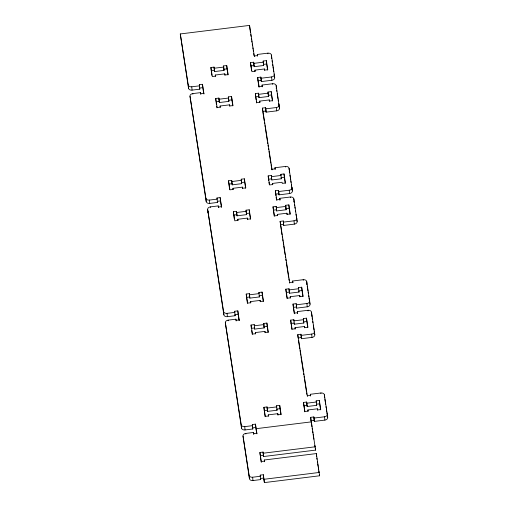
<?xml version="1.0" encoding="UTF-8"?>
<svg xmlns="http://www.w3.org/2000/svg" width="508" height="508" viewBox="0 0 508 508"><rect width="100%" height="100%" fill="white"/><g stroke="black" fill="none" stroke-linecap="round" stroke-linejoin="round"><path stroke-width="0.76" d="M203.968 94.005L202.495 84.315L199.326 84.709L199.803 89.167L192.056 90.126A3.194 2.292 -5.1 0 1 188.531 88.252L180.283 33.947L249.555 25.4L254.381 56.61M257.55 56.217L257.315 54.458L267.881 53.156A3.194 2.292 -5.1 0 1 271.405 55.029L274.701 77.616A3.194 2.292 -5.1 0 1 271.888 80.27L261.322 81.578L260.852 77.114L257.683 77.508L257.772 78.55M254.324 55.982L257.493 55.594L257.315 54.458M211.887 75.355L210.884 67.494L214.052 67.107L214.528 71.565L224.034 70.396L223.558 65.932L226.727 65.538L228.143 74.606L224.974 74.993L224.796 73.863L215.29 75.038L215.411 76.365M251.517 70.472L250.514 62.611L253.683 62.224L254.152 66.681L263.665 65.507L263.188 61.049L266.357 60.655L267.773 69.717L264.604 70.11L264.427 68.98L254.921 70.148L255.035 71.482M214.23 68.237L223.736 67.062M253.86 63.354L263.366 62.179M211.182 70.828L214.351 70.434L214.052 67.107M224.034 70.396L223.857 69.259L227.025 68.872L226.727 65.538M250.812 65.938L253.981 65.551L253.683 62.224M263.665 65.507L263.487 64.376L266.656 63.983L266.357 60.655M180.283 33.947L188.233 84.925A3.194 2.292 -5.1 0 0 191.757 86.798L199.504 85.839L199.326 84.709M261.322 81.578L261.023 78.251L271.589 76.943A3.194 2.292 -5.1 0 0 274.409 74.289M202.495 84.315L202.794 87.643L199.625 88.036L199.803 89.167M258.921 86.874L257.975 80.835L261.144 80.442M221.634 207.277L220.161 197.593L216.992 197.987L217.468 202.444L209.715 203.403A3.194 2.292 -5.1 0 1 206.197 201.53L189.998 96.253A3.194 2.292 -5.1 0 1 192.818 93.593L200.565 92.64L200.743 93.77L203.911 93.377M262.236 86.709L262.084 85.046L272.65 83.744A3.194 2.292 -5.1 0 1 276.174 85.617L279.47 108.198A3.194 2.292 -5.1 0 1 276.657 110.858L266.09 112.16L265.62 107.702L262.452 108.09L262.712 111.004M259.15 87.192L259.093 86.57L262.261 86.176L262.084 85.046M215.951 101.136L215.716 98.469L218.885 98.082L219.354 102.54L228.867 101.371L228.39 96.907L231.559 96.514L232.975 105.581L229.806 105.969L229.629 104.838L220.123 106.013L220.237 107.34M258.509 93.186L258.807 96.514L255.638 96.901L255.34 93.574L258.509 93.186L258.985 97.644L268.491 96.469L268.014 92.011L271.189 91.618L272.599 100.679L269.43 101.073L269.253 99.936L259.747 101.111L259.867 102.445M219.062 99.212L228.568 98.038M258.686 94.317L268.192 93.142M216.008 101.803L219.183 101.409L218.885 98.082M228.867 101.371L228.689 100.235L231.858 99.847L231.559 96.514M268.491 96.469L268.313 95.339L271.482 94.945L271.189 91.618M266.09 112.16L265.798 108.833L276.358 107.531A3.194 2.292 -5.1 0 0 279.178 104.87M262.947 111.392L265.919 111.03M275.215 169.494L274.98 167.735L285.547 166.434A3.194 2.292 -5.1 0 1 289.065 168.307L292.367 190.894A3.194 2.292 -5.1 0 1 289.554 193.548L278.987 194.85L278.511 190.392L275.342 190.779L275.533 192.862M272.047 169.882L271.99 169.259L275.158 168.866L274.98 167.735M228.784 183.432L228.549 180.772L231.718 180.384L232.194 184.842L241.7 183.667L241.224 179.21L244.392 178.816L245.809 187.877L242.64 188.271L242.462 187.135L232.956 188.309L233.07 189.643M268.357 177.883L268.18 175.889L271.348 175.495L271.818 179.959L281.33 178.784L280.854 174.32L284.023 173.933L285.439 182.994L282.264 183.388L282.092 182.251L272.58 183.426L272.701 184.76M231.896 181.515L241.402 180.34M271.52 176.632L281.032 175.457L280.854 174.32M231.718 180.384L232.016 183.712L228.848 184.099L229.667 189.389M244.392 178.816L244.691 182.143L241.522 182.537L241.7 183.667M271.348 175.495L271.64 178.822L268.472 179.216L268.707 180.727M284.023 173.933L284.321 177.26L281.153 177.654L281.33 178.784M189.998 96.253L205.899 198.203A3.194 2.292 -5.1 0 0 209.423 200.076L217.17 199.117L216.992 197.987M278.987 194.85L278.689 191.522L289.255 190.221A3.194 2.292 -5.1 0 0 292.068 187.566M220.161 197.593L220.459 200.92L217.291 201.314L217.468 202.444M275.876 195.618L275.641 194.113L278.809 193.719M239.293 320.554L237.827 310.871L234.658 311.258L235.134 315.722L227.381 316.675A3.194 2.292 -5.1 0 1 223.857 314.801L207.664 209.525A3.194 2.292 -5.1 0 1 210.483 206.87L218.23 205.911L218.408 207.048L221.577 206.654M279.902 199.987L279.749 198.323L290.316 197.015A3.194 2.292 -5.1 0 1 293.84 198.888L297.136 221.475A3.194 2.292 -5.1 0 1 294.322 224.13L283.756 225.438L283.286 220.974L280.111 221.367L282.004 234.886M276.816 200.469L276.758 199.847L279.927 199.454L279.749 198.323M234.264 218.853L233.382 211.747L236.55 211.36L237.02 215.817L246.526 214.643L246.056 210.185L249.225 209.791L250.635 218.853L247.466 219.246L247.294 218.11L237.782 219.285L237.903 220.618M274.244 216.218L273.006 206.851L276.174 206.458L276.65 210.922L286.156 209.747L285.68 205.283L288.849 204.895L290.265 213.957L287.096 214.351L286.918 213.214L277.412 214.389L277.527 215.722M236.722 212.49L246.234 211.315M276.352 207.594L285.858 206.419M233.674 215.075L236.842 214.687L236.55 211.36M246.526 214.643L246.355 213.512L249.523 213.119L249.225 209.791M273.304 210.179L276.473 209.785L276.174 206.458M286.156 209.747L285.979 208.617L289.147 208.223L288.849 204.895M283.756 225.438L283.458 222.11L294.024 220.802A3.194 2.292 -5.1 0 0 296.837 218.148M280.41 224.695L283.578 224.301M292.792 282.677L292.646 281.013L303.212 279.705A3.194 2.292 -5.1 0 1 306.73 281.584L310.032 304.165A3.194 2.292 -5.1 0 1 307.213 306.826L296.653 308.127L296.177 303.67L293.008 304.057L293.23 306.553M289.706 283.159L289.655 282.537L292.824 282.143L292.646 281.013M246.45 296.71L246.215 294.049L249.384 293.656L249.853 298.12L259.366 296.945L258.889 292.481L262.058 292.094L263.474 301.155L260.306 301.549L260.128 300.412L250.615 301.587L250.736 302.92M286.08 291.827L285.839 289.166L289.008 288.773L289.484 293.23L298.99 292.062L298.52 287.598L301.689 287.211L303.098 296.272L299.93 296.659L299.752 295.529L290.246 296.704L290.366 298.031M249.561 294.792L259.067 293.618L258.889 292.481M289.185 289.903L298.698 288.734L298.52 287.598M246.507 297.377L249.682 296.983L249.384 293.656M262.058 292.094L262.357 295.421L259.188 295.808L259.366 296.945M286.137 292.494L289.306 292.1L289.008 288.773M301.689 287.211L301.987 290.538L298.818 290.925L298.99 292.062M207.664 209.525L223.564 311.474A3.194 2.292 -5.1 0 0 227.082 313.347L234.836 312.395L234.658 311.258M296.653 308.127L296.354 304.8L306.921 303.498A3.194 2.292 -5.1 0 0 309.734 300.838M237.827 310.871L238.125 314.198L234.956 314.585L235.134 315.722M293.306 307.384L296.475 306.997M256.959 433.832L255.492 424.142L252.324 424.536L252.794 428.993L245.046 429.952A3.194 2.292 -5.1 0 1 241.522 428.079L225.33 322.802A3.194 2.292 -5.1 0 1 228.143 320.148L235.896 319.189L236.125 320.948M297.561 313.258L297.415 311.594L307.981 310.293A3.194 2.292 -5.1 0 1 311.499 312.166L314.801 334.753A3.194 2.292 -5.1 0 1 311.988 337.407L301.422 338.709L300.946 334.251L297.777 334.645L297.91 336.099M236.074 320.319L239.243 319.932M294.481 313.747L294.424 313.119L297.593 312.731L297.415 311.594M263.9 324.593L264.192 327.92L254.686 329.095L254.508 327.958L251.339 328.352L251.041 325.025L254.21 324.631L254.387 325.768L263.9 324.593L263.722 323.456L266.891 323.069L268.3 332.13L265.132 332.518L264.954 331.387L255.448 332.562L255.568 333.896M291.909 329.495L290.671 320.129L293.84 319.735L294.018 320.865L303.524 319.697L303.346 318.56L306.514 318.173L307.931 327.235L304.762 327.622L304.584 326.492L295.078 327.666L295.192 328.994M264.192 327.92L264.014 326.784L267.189 326.396L266.891 323.069M290.97 323.456L294.138 323.063L294.31 324.193L303.822 323.024L303.524 319.697M303.822 323.024L303.644 321.888L306.813 321.5L306.514 318.173M301.422 338.709L301.123 335.382L311.69 334.08A3.194 2.292 -5.1 0 0 314.503 331.426M301.244 337.579L298.075 337.972L297.948 336.512M310.42 395.535L310.312 394.284L320.872 392.982A3.194 2.292 -5.1 0 1 324.396 394.856L327.698 417.443A3.194 2.292 -5.1 0 1 324.879 420.097L314.319 421.405L313.842 416.941L310.674 417.335L311.017 420.942M307.372 396.437L307.315 395.808L310.49 395.421L310.312 394.284M265.119 416.693L263.874 407.321L267.049 406.933L267.519 411.391L277.025 410.223L276.555 405.759L279.724 405.365L281.134 414.433L277.965 414.82L277.793 413.69L268.281 414.865L268.402 416.192M304.743 411.81L303.505 402.438L306.673 402.05L307.149 406.508L316.655 405.333L316.186 400.875L319.354 400.482L320.764 409.543L317.595 409.937L317.417 408.807L307.911 409.975L308.032 411.309M267.221 408.064L276.733 406.889L276.555 405.759M306.851 403.181L316.357 402.006L316.186 400.875M264.173 410.655L267.341 410.261L267.049 406.933M279.724 405.365L280.022 408.699L276.854 409.086L277.025 410.223M303.803 405.765L306.972 405.378L306.673 402.05M319.354 400.482L319.646 403.809L316.478 404.203L316.655 405.333M225.33 322.802L241.23 424.751A3.194 2.292 -5.1 0 0 244.748 426.625L252.501 425.666M314.319 421.405L314.02 418.078L324.587 416.77A3.194 2.292 -5.1 0 0 327.4 414.115M252.794 428.993L252.622 427.863L255.791 427.469L255.492 424.142M310.972 420.662L314.141 420.268M264.446 461.455L264.312 460L316.338 453.58L319.583 475.786L264.389 482.6L263.379 474.739L260.21 475.132L260.687 479.59L252.952 480.549A3.194 2.292 -5.1 0 1 249.428 478.676L243.008 436.074A3.194 2.292 -5.1 0 1 245.789 433.426L253.562 432.467L253.79 434.219M253.733 433.597L256.902 433.21M260.166 455.378L259.906 452.463L263.074 452.076L263.55 456.533L315.576 450.113L310.674 417.335M263.252 453.206L315.284 446.786M260.401 455.765L263.373 455.403L263.074 452.076M261.379 462.147L261.322 461.524L264.49 461.137L264.312 460M243.008 436.074L249.13 475.348A3.194 2.292 -5.1 0 0 252.654 477.222L260.388 476.263M263.379 474.739L263.677 478.066L260.509 478.46L260.687 479.59M264.09 479.273L319.284 472.459M272.072 60.763L272.263 61.97M272.637 64.376L272.828 65.583M273.012 66.783L273.387 69.19M273.577 70.396L273.768 71.596M274.142 74.003L274.701 77.616M276.657 90.145L276.847 91.351M277.222 93.758L277.406 94.964M277.597 96.164L277.971 98.571M278.155 99.778L278.346 100.978M278.721 103.384L279.47 108.198M289.319 171.431A3.194 2.292 -5.1 0 1 289.363 171.634L289.554 172.841M289.928 175.247L290.112 176.447M290.303 177.654L290.678 180.061M290.868 181.261L291.052 182.467M291.427 184.874L291.617 186.074M291.802 187.281L292.367 190.894M294.507 204.629L294.697 205.829M294.888 207.035L295.072 208.236M295.446 210.642L295.637 211.849M296.012 214.255L296.196 215.456M296.386 216.662L297.136 221.475M307.219 286.112L307.404 287.318M307.594 288.519L307.969 290.925M308.153 292.132L308.343 293.332M308.718 295.745L308.908 296.945M309.093 298.152L309.467 300.558M309.658 301.758L310.032 304.165M311.652 313.83L311.988 316.7M312.172 317.9L312.363 319.107M312.738 321.513L312.922 322.713M313.303 325.12L313.487 326.327M313.677 327.533L314.052 329.94M314.236 331.14L314.801 334.753M324.879 399.39L325.26 401.796M325.444 403.003L325.634 404.203M326.009 406.61L326.193 407.816M326.384 409.016L326.758 411.423M326.949 412.629L327.698 417.443M266.656 63.983L267.595 70.028M271.482 94.945L272.428 100.99M284.321 177.26L285.261 183.299M289.147 208.223L290.093 214.262M301.987 290.538L302.927 296.577M306.813 321.5L307.753 327.539M319.646 403.809L320.592 409.854M260.852 77.114L261.023 78.251M265.62 107.702L265.798 108.833M278.511 190.392L278.689 191.522M283.286 220.974L283.458 222.11M296.177 303.67L296.354 304.8M300.946 334.251L301.123 335.382M313.842 416.941L314.02 418.078M257.683 77.508L259.093 86.57M262.452 108.09L271.99 169.259M275.342 190.779L276.758 199.847M280.111 221.367L289.655 282.537M293.008 304.057L294.424 313.119M297.777 334.645L307.315 395.808M250.05 30.004L249.682 26.854M250.152 30.639L250.45 32.55M250.749 34.461L251.041 36.373M251.339 38.284L251.543 39.56M251.739 40.837L251.936 42.107M252.235 44.018L252.533 45.93M252.832 47.841L253.028 49.117M253.232 50.394L253.429 51.664M253.727 53.575L254.025 55.486M262.871 112.204L264.217 120.828M264.458 122.396L264.706 123.965M264.947 125.533L265.195 127.102M265.436 128.67L267.272 140.437M267.519 142.005L267.76 143.573M268.008 145.142L268.249 146.71M268.497 148.279L268.738 149.847M268.986 151.416L270.821 163.176M271.062 164.744L271.31 166.313M271.551 167.881L271.799 169.45M276.111 197.129L276.346 198.641M282.245 236.455L282.492 238.023M282.734 239.592L282.981 241.16M283.223 242.729L283.47 244.297M283.712 245.866L285.058 254.495M285.305 256.064L285.547 257.632M285.794 259.201L286.036 260.769M286.283 262.338L288.608 277.235M288.849 278.803L289.096 280.372M293.427 308.14L294.246 313.43M298.444 340.322L299.79 348.952M300.031 350.52L300.279 352.088M300.52 353.657L300.768 355.225M301.009 356.794L303.333 371.691M303.581 373.259L303.822 374.828M304.07 376.396L304.311 377.965M304.559 379.533L306.394 391.3M306.635 392.868L306.883 394.437M311.15 421.792L311.499 424.059M311.937 426.745L311.652 424.777M312.179 428.308L312.42 429.863M312.661 431.419L312.909 432.981M313.15 434.537L313.392 436.093M313.633 437.648L313.88 439.21M314.852 445.44L315.093 446.996M315.335 448.551L315.576 450.113M316.821 458.089L317.005 459.27M317.373 461.626L317.557 462.807M317.741 463.988L318.11 466.35M318.294 467.525L318.662 469.887M318.846 471.068L319.03 472.25M319.399 474.605L319.583 475.786M254.921 70.148L255.092 71.285L251.924 71.672L250.514 62.611M259.747 101.111L259.925 102.248L256.756 102.635L255.34 93.574M272.58 183.426L272.758 184.556L269.589 184.95L268.18 175.889M277.412 214.389L277.59 215.519L274.422 215.913L273.006 206.851M290.246 296.704L290.424 297.834L287.255 298.228L285.839 289.166M295.078 327.666L295.25 328.797L292.081 329.19L290.671 320.129M307.911 409.975L308.089 411.112L304.921 411.499L303.505 402.438M253.981 65.551L254.152 66.681M258.807 96.514L258.985 97.644M271.64 178.822L271.818 179.959M276.473 209.785L276.65 210.922M289.306 292.1L289.484 293.23M306.972 405.378L307.149 406.508M255.753 97.657L256.108 99.924M256.343 101.435L256.578 102.946M268.948 182.239L269.297 184.499M286.258 293.249L287.084 298.533M227.025 68.872L227.971 74.911M231.858 99.847L232.797 105.886M244.691 182.143L245.631 188.189M249.523 213.119L250.463 219.164M262.357 295.421L263.296 301.46M267.189 326.396L268.129 332.435M280.022 408.699L280.962 414.738M215.29 75.038L215.468 76.168L212.3 76.562L210.884 67.494M220.123 106.013L220.294 107.144L217.126 107.537L215.716 98.469M232.956 188.309L233.128 189.446L229.959 189.833L228.549 180.772M237.782 219.285L237.96 220.421L234.791 220.809L233.382 211.747M250.615 301.587L250.793 302.717L247.625 303.111L246.215 294.049M255.448 332.562L255.626 333.692L252.457 334.086L251.041 325.025M268.281 414.865L268.459 415.995L265.29 416.389L263.874 407.321M214.351 70.434L214.528 71.565M219.183 101.409L219.354 102.54M232.016 183.712L232.194 184.842M236.842 214.687L237.02 215.817M249.682 296.983L249.853 298.12M267.341 410.261L267.519 411.391M216.129 102.552L216.484 104.819M216.719 106.331L216.954 107.842M246.628 298.132L247.453 303.416M251.695 330.619L252.279 334.391M263.373 455.403L263.55 456.533M259.906 452.463L261.322 461.524M202.794 87.643L203.74 93.688M220.459 200.92L221.399 206.966M238.125 314.198L239.065 320.237M255.791 427.469L256.731 433.515M260.382 456.927L260.737 459.188M260.826 459.759L261.175 462.02M263.677 478.066L264.389 482.6M324.396 394.856L324.675 397.98A3.194 2.292 -5.1 0 0 324.339 397.377M324.587 416.77L324.879 420.097M320.872 392.982L320.929 393.605M311.499 312.166L311.594 313.207M311.69 334.08L311.988 337.407M306.73 281.584L306.972 284.283M317.417 408.807L317.538 410.134M307.981 310.293L308.032 310.915M306.921 303.498L307.213 306.826M303.212 279.705L303.263 280.333M293.84 198.888L294.132 202.222A3.194 2.292 -5.1 0 0 293.916 201.613M316.338 453.58L316.598 456.489M304.584 326.492L304.705 327.819M310.49 395.421L310.54 396.043M303.346 318.56L303.644 321.888M294.024 220.802L294.322 224.13M289.065 168.307L289.217 169.97M289.306 171.012L289.363 171.634M311.569 423.945L311.398 421.862L256.197 428.676L256.496 432.003M299.752 295.529L299.872 296.863M290.316 197.015L290.373 197.644M289.255 190.221L289.554 193.548M285.547 166.434L285.598 167.056M297.593 312.731L297.65 313.353M276.174 85.617L276.454 88.735A3.194 2.292 -5.1 0 0 276.117 88.138M286.918 213.214L287.039 214.547M292.824 282.143L292.881 282.766M285.68 205.283L285.979 208.617M276.358 107.531L276.657 110.858M271.405 55.029L271.494 56.07M271.532 56.49L271.697 58.357A3.194 2.292 -5.1 0 0 271.482 57.753M293.84 319.735L294.31 324.193M272.65 83.744L272.707 84.366M271.589 76.943L271.888 80.27M267.881 53.156L267.938 53.778M279.927 199.454L279.984 200.076M269.253 99.936L269.373 101.27M268.014 92.011L268.313 95.339M275.584 193.484L275.641 194.113M264.427 68.98L264.547 70.307M263.188 61.049L263.487 64.376M262.261 86.176L262.319 86.804M257.81 78.962L257.975 80.835M249.555 25.4L249.663 26.651M277.793 413.69L277.908 415.017M264.954 331.387L265.074 332.721M263.722 323.456L264.014 326.784M260.128 300.412L260.242 301.746M247.294 218.11L247.409 219.443M246.056 210.185L246.355 213.512M242.462 187.135L242.583 188.468M254.21 324.631L254.686 329.095M241.224 179.21L241.465 181.87M264.49 461.137L264.547 461.759M229.629 104.838L229.743 106.166M228.39 96.907L228.689 100.235M224.796 73.863L224.917 75.19M260.21 475.132L260.306 476.174M223.558 65.932L223.857 69.259M253.562 432.467L253.708 434.13M252.324 424.536L252.622 427.863M252.654 477.222L252.952 480.549M235.896 319.189L235.953 319.811M245.789 433.426L245.847 434.048M244.748 426.625L245.046 429.952M249.13 475.348L249.428 478.676M241.23 424.751L241.522 428.079M218.23 205.911L218.465 207.67M228.143 320.148L228.2 320.77M227.082 313.347L227.381 316.675M223.564 311.474L223.857 314.801M200.565 92.64L200.8 94.393M210.483 206.87L210.534 207.493M209.423 200.076L209.715 203.403M205.899 198.203L206.197 201.53M192.818 93.593L192.869 94.221M191.757 86.798L192.056 90.126M188.233 84.925L188.531 88.252M243.307 439.407A3.194 2.292 -5.1 0 1 243.624 438.112M225.628 326.13A3.194 2.292 -5.1 0 1 225.781 325.12M311.683 315.087A3.194 2.292 -5.1 0 1 311.798 315.493M306.514 283.915A3.194 2.292 -5.1 0 1 306.807 284.302M207.963 212.852A3.194 2.292 -5.1 0 1 208.236 211.633M190.297 99.581A3.194 2.292 -5.1 0 1 190.716 98.152"/></g></svg>
